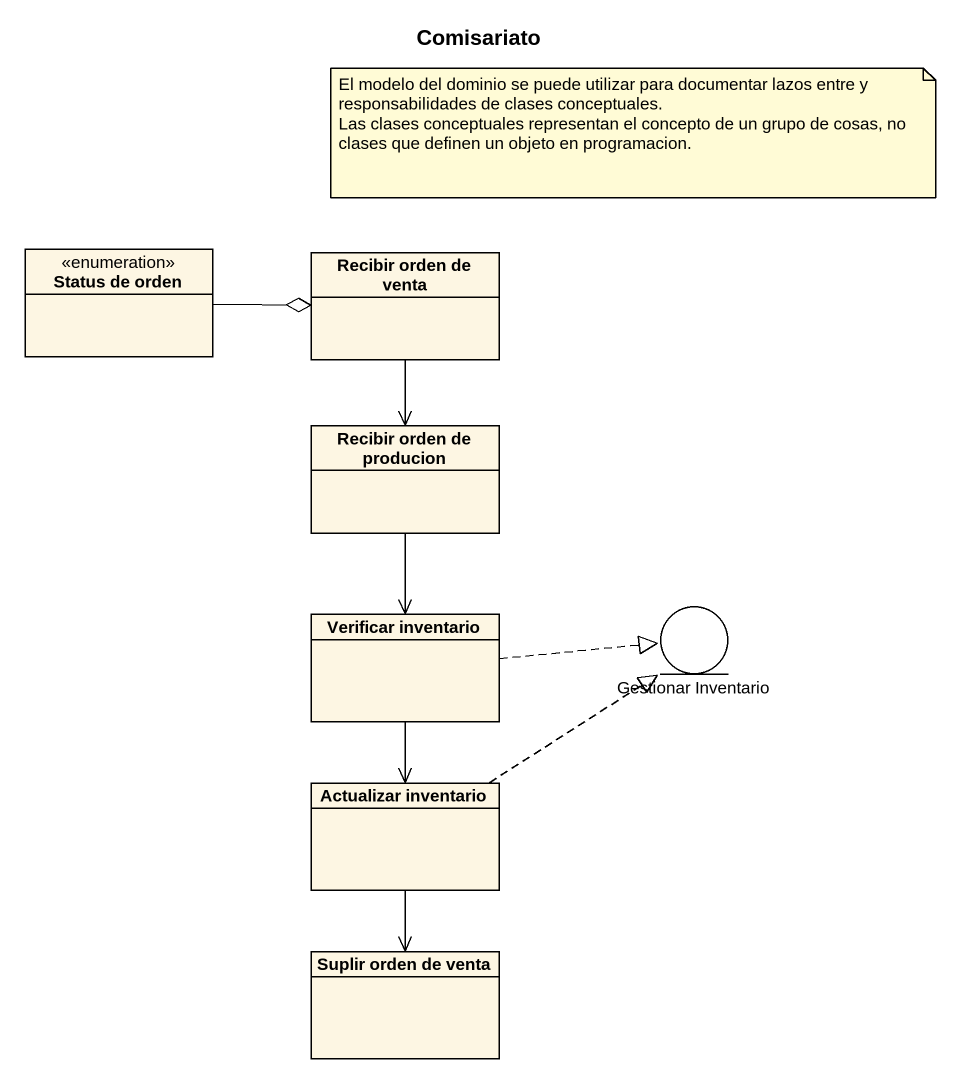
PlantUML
@startuml
title Comisariato
allowmixing
hide circle
hide empty members
enum "Status de orden" as Status_de_orden
class "Recibir orden de venta" as Recibir_orden_de_venta
class "Recibir orden de producion" as Recibir_orden_de_producion
class "Verificar inventario" as Verificar_inventario
entity "Gestionar Inventario" as Gestionar_Inventario
class "Actualizar inventario" as Actualizar_inventario
class "Suplir orden de venta" as Suplir_orden_de_venta
Status_de_orden -right-o Recibir_orden_de_venta
Recibir_orden_de_venta --> Recibir_orden_de_producion
Recibir_orden_de_producion --> Verificar_inventario
Verificar_inventario .right.|> Gestionar_Inventario
Verificar_inventario --> Actualizar_inventario
Actualizar_inventario .up.|> Gestionar_Inventario
Actualizar_inventario --> Suplir_orden_de_venta
note as N1
  El modelo del dominio se puede utilizar para documentar lazos entre y responsabilidades de clases conceptuales.
  Las clases conceptuales representan el concepto de un grupo de cosas, no clases que definen un objeto en programacion.
end note
@enduml
